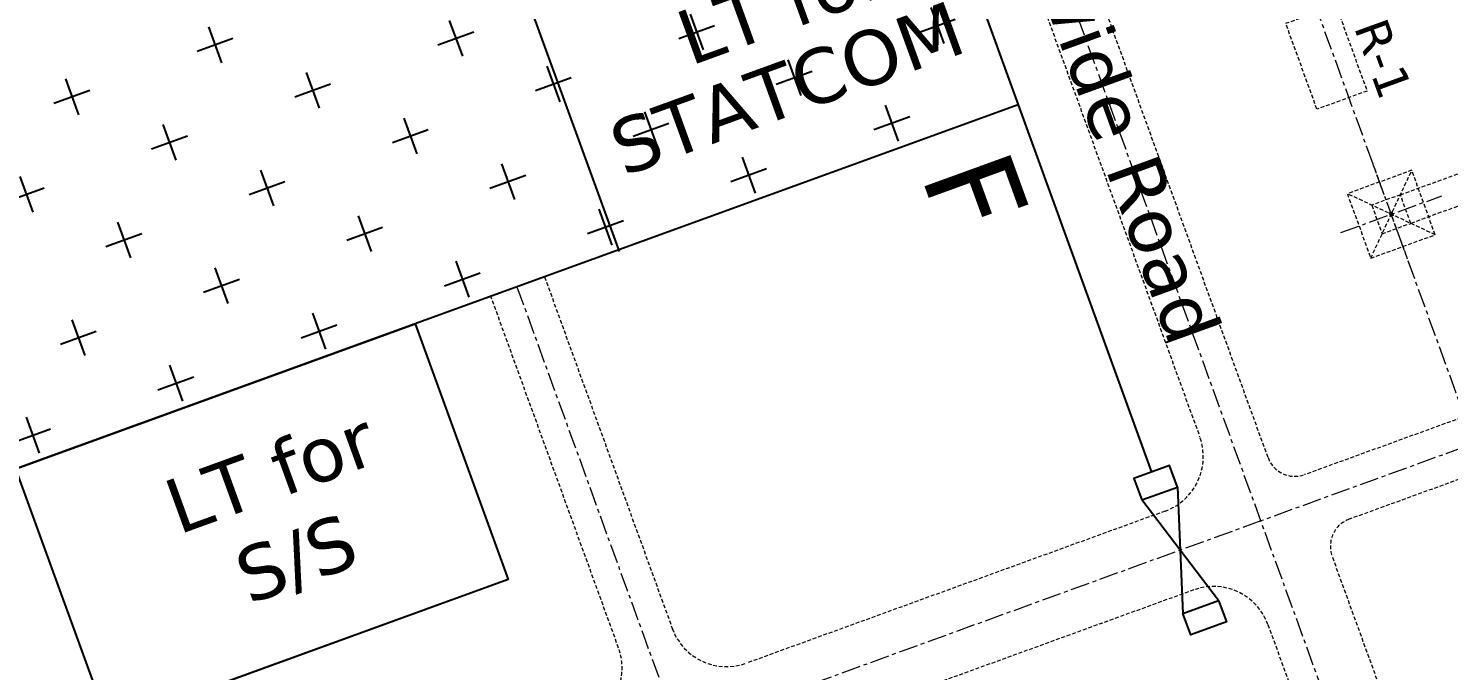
# Model space of a CAD drawing. Header units: metres. Extents: x 201400 to 215600, y 173235 to 1738400.
# Drawn here: x 205219.2 to 205312.5, y 1735753.4 to 1735795.6 of the extents above; entities that cross this region are included whole.
import ezdxf

# ---------------------------------------------------------------- set-up
doc = ezdxf.new("R2010")
doc.units = ezdxf.units.M
doc.linetypes.add('CENTER', pattern=[2, 1.25, -0.25, 0.25, -0.25])
doc.linetypes.add('HIDDEN', pattern=[0.375, 0.25, -0.125])
doc.layers.add('E-LAY-CNTRL', color=1, linetype='CENTER', lineweight=0)
doc.layers.add('E-LAY-EXIST', color=8, linetype='HIDDEN', lineweight=0)
for name, color, linetype in [('E-LAY-DIM', 7, 'Continuous'), ('E-LAY-FENC', 7, 'FENCELINE1'), ('TXT', 222, 'Continuous')]:
    doc.layers.add(name, color=color, linetype=linetype)
doc.layers.add('STREAM', color=7, linetype='Continuous', lineweight=0, true_color=0x3dcfff)
doc.styles.get("Standard").update_dxf_attribs({"font": 'arial.ttf', "height": 50})
doc.styles.add('STYLE1', font='verdana.ttf')
doc.linetypes.add('FENCELINE1', pattern='A,0.25,-0.1,[133,ltypeshp.shx,S=0.1,R=0,X=-0.1,Y=0],-0.1,1', length=1.45)
doc.linetypes.add('PALLAV1', pattern='A,0.5,["X",Standard,S=0.1,R=0,X=-0.1,Y=-0.05],0.1', length=0.6)

# ---------------------------------------------------------------- blocks, each defined once
blk = doc.blocks.new('400kv')
at = {"layer": 'E-LAY-DIM', "lineweight": -2}
h = blk.add_hatch(dxfattribs=at)
h.set_pattern_fill('CROSS', color=2, scale=20, angle=-102.746015592309)
h.set_pattern_definition([(257.253984407691, (-580.2543092871783, 776.0914464846719), (3.773640287511391, -5.97993636926606), [2.5, -7.5]), (347.253984407691, (-581.7492933794856, 775.1480364128947), (5.97993636926606, 3.77364028751139), [2.5, -7.5])])
h.paths.add_polyline_path([(146.7745371108176, 243.1681393235922), (78.49950051342603, 258.6122118958738), (104.5042446779553, 373.5737838018686), (219.9823307064362, 365.2403544764966), (207.9400004147319, 312.0037138469052), (164.4495784264291, 321.305825289106)])
at = {"layer": 'E-LAY-CNTRL', "color": 4}
blk.add_line((151.9227612615796, 172.6799132882152, -0.3105834067972145), (184.1345954529243, 315.0817407849245, -0.3105834067972145), dxfattribs=at)
at = {"layer": 'E-LAY-CNTRL'}
for p, q in [((160.6820156298345, 279.0807846807875, -0.3144231122596041), (127.4306060553063, 132.0832103691064, -0.3117589452217212)), ((112.6370188121218, 250.8901756096166, -0.3105834067972145), (105.7720445101149, 220.5415503026452, -0.3105834067972145)), ((145.4119191216305, 211.574860121822, -0.3105834067972145), (54.4366184331011, 232.1538186422549, -0.3105834067972145))]:
    blk.add_line(p, q, dxfattribs=at)
at = {"layer": 'E-LAY-CNTRL', "elevation": -0.3105834067972145}
for points in [[(160.0717548746616, 224.6629883346613), (166.9398765068036, 223.1093931379728)], [(286.0449584752787, 179.7631325258408), (145.4119191216305, 211.574860121822)]]:
    blk.add_lwpolyline(points, dxfattribs=at)
at = {"layer": 'E-LAY-DIM'}
for p, q in [((142.0130238919519, 216.4070973473135, -0.3105834067972145), (137.8403982578311, 209.2241726799402, -0.3105834067972145)), ((140.264197699842, 208.6759000408929, -0.3105834067972145), (139.589224449941, 216.9553699861281, -0.3105834067972145))]:
    blk.add_line(p, q, dxfattribs=at)
at = {"layer": 'E-LAY-DIM', "lineweight": -2, "elevation": -0.3108235323927462}
blk.add_lwpolyline([(146.4822355840588, 224.8049781334121), (150.1398408622481, 223.977613928495)], dxfattribs=at)
at = {"layer": 'E-LAY-DIM', "elevation": -0.3105834067972145}
for points in [[(142.0130238919519, 216.4070973473135), (142.3436812119326, 217.868864670163), (139.9198817698052, 218.4171373092104), (139.589224449941, 216.9553699861281)], [(140.264197699842, 208.6759000408929), (139.9335403799778, 207.2141327180434), (137.5097409378504, 207.7624053568579), (137.8403982578311, 209.2241726799402)]]:
    blk.add_lwpolyline(points, close=True, dxfattribs=at)
at = {"layer": 'E-LAY-EXIST', "color": 4}
for p, q in [((153.8179957501125, 257.2348344037309, -0.312033054195353), (145.0258717760444, 218.3666993582156, -0.3105834067972144)), ((105.4395989348413, 227.3322359865997, -0.2905330628372562), (110.8594493033597, 251.2922685833182, -0.2529342584797956)), ((114.5173397205072, 250.4648398791905, -0.1820418645645168), (109.0868474781746, 226.457764624618, -0.1820425706202796)), ((148.0680757754017, 214.8187708526384, -0.3105834067972154), (155.459167649271, 247.4932526529301, -0.3105834067972154)), ((140.4834957913263, 215.5091667287052, -0.3105834067972145), (111.9651557517936, 221.9601235522423, -0.3105834067972144)), ((139.2700329463696, 210.1446995674632, -0.3105834067972145), (121.5445828603115, 214.1542636945378, -0.3105834067972145)), ((330.2239972122479, 171.6920379078947, -0.1341509229371262), (149.4831908831839, 212.5762947143521, -0.3105834067972154)), ((329.3966361816274, 168.0344466615934, -0.1341509229371262), (150.3627057675039, 208.5326016535982, -0.3066351900022674)), ((131.9866670473712, 135.7944623290095, -0.2377495189896721), (148.1202296289848, 207.1174865458161, -0.3105834067972154)), ((142.1379995648749, 205.5999479268212, -0.3105834067972144), (124.9950551802758, 129.8146626939997, -0.2330728699320166))]:
    blk.add_line(p, q, dxfattribs=at)
at = {"layer": 'E-LAY-EXIST', "color": 4, "elevation": -0.3105834067972145}
for points in [[(167.8627574065467, 237.4031668298412), (166.5389797575772, 231.5510208357591), (163.125227927696, 232.3232244644314), (164.4490055767819, 238.1753704585135)], [(166.1967870568624, 225.5843288656324), (161.8076775614172, 226.5771621025633), (160.8148443246027, 222.1880526070017), (165.2039538201643, 221.1952193700708)], [(164.7018029645551, 224.6409187938552), (162.7510876331944, 225.0821780101396), (162.30982841691, 223.1314626787789), (164.2605437482707, 222.6902034624945)], [(163.625414418173, 223.9616635420825), (163.4303428849671, 224.0057894636411), (163.3862169634085, 223.8107179305516), (163.581288496498, 223.766592008993)], [(186.1596716095228, 219.7870674140286), (185.718412393122, 217.8363520826679), (164.2605437482707, 222.6902034624945), (164.7018029645551, 224.6409187938552)]]:
    blk.add_lwpolyline(points, close=True, dxfattribs=at)
for points in [[(165.2039538201643, 221.1952193700708), (161.8076775614172, 226.5771621025633)], [(162.7290180922719, 220.4521299202461), (164.2826132891933, 227.3202515523881)], [(160.8148443246027, 222.1880526070017), (166.1967870568624, 225.5843288656324)]]:
    blk.add_lwpolyline(points, dxfattribs=at)
at = {"layer": 'E-LAY-EXIST', "color": 4}
for centre, radius, start, end in [((101.7332398053259, 228.1706284976099, -0.3105834067972144), 3.8, 257.2539829662346, 347.2539837052772), ((112.8035493107745, 225.6664824448526, -0.3105834067972144), 3.8, 167.2539837052772, 257.2539829662346), ((141.3218883024529, 219.2155258583371, -0.3105834067972144), 3.8, 257.2539829662346, 347.2539837052772), ((149.8968713985523, 214.4050903373864, -0.3105834067972154), 1.875, 167.2539837052772, 257.2539829662346), ((138.4316404353594, 206.4383404380642, -0.3105834067972144), 3.8, 347.2539837052772, 77.25398296623459), ((149.9490252521355, 206.703806030564, -0.3105834067972154), 1.875, 77.25398296623459, 167.2539837052772)]:
    blk.add_arc(centre, radius, start, end, dxfattribs=at)
at = {"layer": 'E-LAY-FENC', "color": 4, "linetype": 'PALLAV1', "ltscale": 0.5}
for p, q in [((123.4989157152595, 266.7426464240998, -0.3041373962389485), (119.5343865624163, 249.2162866033614, -0.3041373962389485)), ((146.7745371108176, 243.1681393235922, -0.3105834067972145), (78.49950051342603, 258.6122118958738, -0.3105834067972145)), ((146.7745371108176, 243.1681393235922, -0.3041373962389485), (141.1146332247881, 218.1468799926806, -0.3041373962389485))]:
    blk.add_line(p, q, dxfattribs=at)
at = {"layer": 'E-LAY-FENC', "linetype": 'PALLAV1', "ltscale": 0.5}
blk.add_line((101.7751219089841, 235.0377047951333, -0.3105834067972145), (74.55943409411702, 241.1939967384096, -0.3105834067972145), dxfattribs=at)
at = {"layer": 'E-LAY-FENC', "color": 4, "linetype": 'Continuous', "ltscale": 5, "elevation": -0.3105834067972145}
blk.add_lwpolyline([(146.7745371108176, 243.1681393235922), (78.49950051342603, 258.6122118958738), (104.5042446779553, 373.5737838018686), (219.9823307064362, 365.2403544764966), (207.9400004147319, 312.0037138469052), (164.4495784264291, 321.305825289106), (146.7745371108176, 243.1681393235922)], dxfattribs=at)
at = {"layer": 'E-LAY-FENC', "color": 4, "linetype": 'PALLAV1', "ltscale": 0.5, "elevation": -0.3105834067972145}
blk.add_lwpolyline([(105.7151883282932, 252.4559199528303), (101.7751219089841, 235.0377047951333), (74.55943409411702, 241.1939967384096), (78.49950051342603, 258.6122118958738)], close=True, dxfattribs=at)
at = {"layer": 'E-LAY-EXIST', "color": 4, "style": 'STYLE1'}
for s, height, p in [('3.75m wide Road', 3.6, (156.0641244571889, 266.358976994874, -0.3192792450086012)), ('SPR-1', 2.25, (168.910805455409, 239.2876687569078, -0.3815591385184804))]:
    blk.add_text(s, height=height, rotation=257.2539797133209, dxfattribs=at).set_placement(p)
at = {"layer": 'TXT', "linetype": 'Continuous', "style": 'STYLE1'}
for s, height, rotation, p in [('LT for', 3.6, 347.2539837020024, (130.0414627827704, 256.9325665230863, -1.177567105678149)), ('STATCOM', 3.6, 347.2539837020024, (122.4290869372198, 253.2094161109999, -1.177567105678149)), ('LT for', 3.6, 347.2539837020024, (85.13110353483353, 249.1958298671525, -1.184013116236415)), ('S/S', 3.6, 347.2539837020024, (86.54635949269868, 242.8527318511624, -1.184013116236415)), ('F', 6, 257.2539797133209, (138.8951488842722, 242.7759729214013, -0.3105834067972145))]:
    blk.add_text(s, height=height, rotation=rotation, dxfattribs=at).set_placement(p)

msp = doc.modelspace()

# ---------------------------------------------------------------- hatches: boundary and pattern name
at = {"layer": 'STREAM'}
h = msp.add_hatch(dxfattribs=at)
h.set_pattern_fill('ANSI31', color=256, scale=250)
h.set_pattern_definition([(45, (-8694.00428711978, -31706.45259173377), (-22.09708691207961, 22.09708691207961), [])])
edge = h.paths.add_edge_path()
edge.add_line((205055.2770646699, 1735849.838934558), (205075.2320513552, 1735853.323328343))
edge.add_line((205075.2320513552, 1735853.323328343), (205244.2436533315, 1735363.577994499))
edge.add_line((205244.2436533315, 1735363.577994499), (205847.7234313884, 1734990.976857145))
edge.add_line((205847.7234313884, 1734990.976857145), (205841.7651461631, 1734972.492882044))
edge.add_line((205841.7651461631, 1734972.492882044), (205227.6654186392, 1735350.308778177))
edge.add_line((205227.6654186392, 1735350.308778177), (205055.2770646699, 1735849.838934558))
edge.add_line((205055.2770646699, 1735849.838934558), (205075.2320513552, 1735853.323328343))

# ---------------------------------------------------------------- block references
at = {"rotation": 32.70900758124661}
msp.add_blockref('400kv', (205292.1018507465, 1735506.655134392, 0.3105834067972145), dxfattribs=at)

doc.saveas('drawing.dxf')
